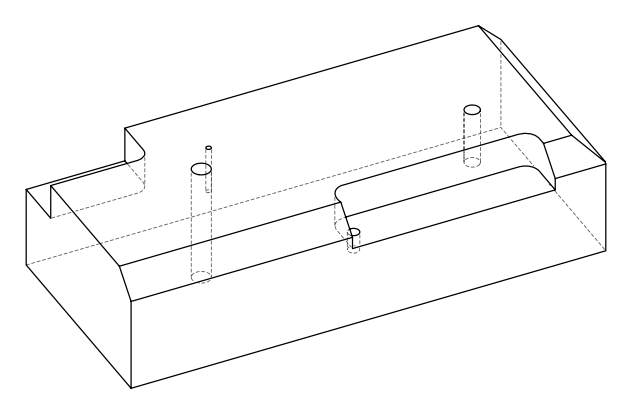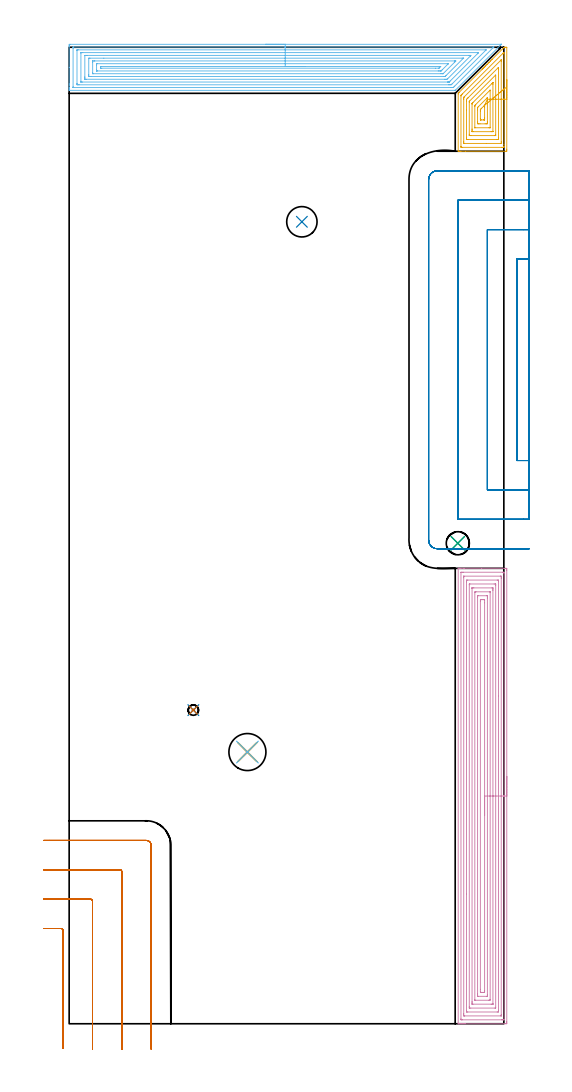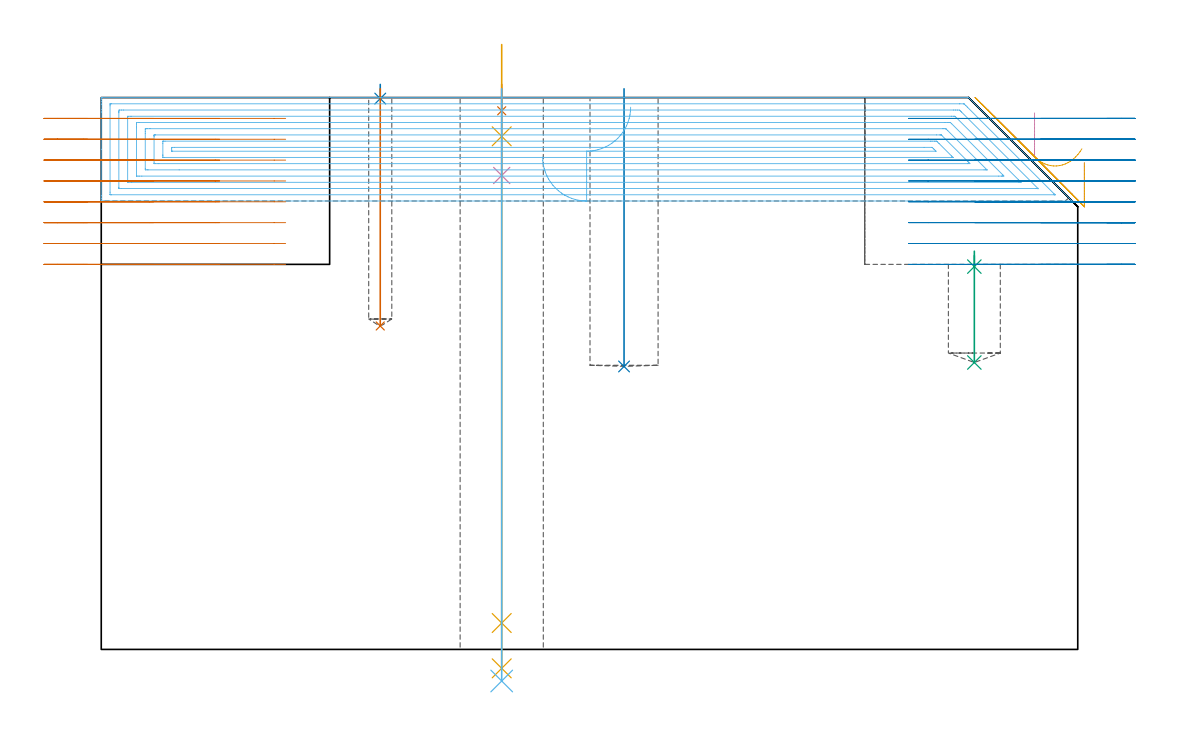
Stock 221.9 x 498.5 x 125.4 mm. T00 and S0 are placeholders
(PLAN: 14 operations, 8 tool changes, 74 min)
(1 SPOT_DRILL | STEP1HOLE | NXT0321_9005460120000 | 0.05 min | 182 mm3)
(2 SPOT_DRILL_1 | STEP1POCKET | NXT0321_9005460120000 | 0.03 min | 7 mm3)
(3 SPOT_DRILL_2 | STEP1POCKET_2 | NXT0321_9005460120000 | 0.04 min | 4159 mm3)
(4 DRILL_BLIND_HOLE_INTO_CENTER | STEP1HOLE | NXT0301_089 | 0.08 min | 1591 mm3)
(5 GUN_DRILL_THROUGH_HOLE | STEP1HOLE | UGT0307_009 | 0.69 min | 12339 mm3)
(6 DRILL_TO_ENLARGE_THROUGH_HOLE | STEP1HOLE | UGT0301_257 | 0.54 min | 20990 mm3)
(7 DRILL_BLIND_HOLE_INTO_CENTER_1 | STEP1POCKET | UGT0301_448 | 0.22 min | 1103 mm3)
(8 INDEXABLE_INSERT_DRILL_BLIND_HOLE_FROM_SOLID | STEP1POCKET_1 | NXT0302_002 | 0.25 min | 11458 mm3)
(9 DRILL_BLIND_HOLE_INTO_CENTER_2 | STEP1POCKET_2 | NXT0301_089 | 0.11 min | 2363 mm3)
(10 AREA_MILL | FG_CHAMFER_SURFACE | UGT0205_001 | 17.15 min | 74045 mm3)
(11 AREA_MILL_1 | FG_CHAMFER_SURFACE_1 | UGT0205_001 | 3.46 min | 18642 mm3)
(12 AREA_MILL_2 | FG_CHAMFER_SURFACE_2 | UGT0205_001 | 15.33 min | 56853 mm3)
(13 MILL_CORNER_NOTCH_RECTANGULAR | CORNER_NOTCH_RECTANGULAR | UGT0201_094 | Follow Part, ap 5, ae 75% | 8.28 min | 202454 mm3)
(14 MILL_SLOT | SLOT_PARTIAL_RECTANGULAR | UGT0201_094 | Follow Part, ap 5, ae 75% | 27.8 min | 377842 mm3)
(TOOL NXT0321_9005460120000 | NC Spot Drill, 142deg, 12mm, Carbide, Uncoated | D12 PA142 FL30 Z2)
(TOOL NXT0301_089 | Carbide Drill 11.8mm [860.1-1180-035A1-MM 2214] | D11.8 PA140 FL55 Z2)
(TOOL UGT0307_009 | Gun Drill 12 mm | D12 PA130 FL24 Z1)
(TOOL UGT0301_257 | Twist Drill 18.9 mm | D18.9 PA118 FL135 Z2)
(TOOL UGT0301_448 | Carbide Drill 5.3 mm | D5.3 PA118 FL52 Z2)
(TOOL NXT0302_002 | Index. Insert Drill 15.5mm [880-D1550L20-05] | D15.5 PA176 FL78 Z2)
(TOOL UGT0205_001 | Chamfer Mill 20 x 3 x 45 deg. | D20 FL50 Z2)
(TOOL UGT0201_094 | End mill 20 mm | D20 FL38 Z4)
(OP 1 SPOT_DRILL)
G17 G21 G94 G90
T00 M6
G54
G17 G0 G90 X91. Y138.7 S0 M3
G43 Z135.4 H0
G94 G81 G98 Z122.4 F250. R128.4
G80
M5
M2
(OP 2 SPOT_DRILL_1)
G17 G21 G94 G90
T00 M6
G54
G17 G0 G90 X63.4 Y160.1 S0 M3
G43 Z135.4 H0
G94 G81 G98 Z125.172 F250. R128.4
G80
M5
M2
(OP 3 SPOT_DRILL_2)
G17 G21 G94 G90
T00 M6
G54
G17 G0 G90 X198.4 Y245.3 S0 M3
G43 Z135.4 H0
G94 G81 G98 Z86.992 F250. R90.5
G80
M5
M2
(OP 4 DRILL_BLIND_HOLE_INTO_CENTER)
G17 G21 G94 G90
T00 M6
G54
G17 G0 G90 X91. Y138.7 S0 M3
G43 Z135.4 H1
G94 G81 G98 Z107.7 F250. R127.4
G80
M5
M2
(OP 5 GUN_DRILL_THROUGH_HOLE)
G17 G21 G94 G90
T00 M6
G54
G17 G0 G90 X91. Y138.7 M8
G43 Z137.449 H0
S716 M3
G94 G1 Z116.602 F125. M26
G4 X.084
Z6. F250.
G4 X.084
Z-4.298 F125.
G4 X.084
M5
M9
G0 Z137.449
M2
(OP 6 DRILL_TO_ENLARGE_THROUGH_HOLE)
G17 G21 G94 G90
T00 M6
G54
G17 G0 G90 X91. Y138.7 S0 M3
G43 Z135.4 H0
G94 G73 G98 Z-7.178 F250. Q16.572 R127.4
G80
M5
M2
(OP 7 DRILL_BLIND_HOLE_INTO_CENTER_1)
G17 G21 G94 G90
T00 M6
G54
G17 G0 G90 X63.4 Y160.1 S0 M3
G43 Z135.4 H0
G94 G81 G98 Z73.5 F250. R127.4
G80
M5
M2
(OP 8 INDEXABLE_INSERT_DRILL_BLIND_HOLE_FROM_SOLID)
G17 G21 G94 G90
T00 M6
G54
G17 G0 G90 X118.8 Y409.4 S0 M3
G43 Z135.4 H1
G94 G81 G98 Z64.3 F250. R127.4
G80
M5
M2
(OP 9 DRILL_BLIND_HOLE_INTO_CENTER_2)
G17 G21 G94 G90
T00 M6
G54
G17 G0 G90 X198.4 Y245.3 S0 M3
G43 Z135.4 H1
G94 G81 G98 Z65.2 F250. R89.5
G80
M5
M2
(OP 10 AREA_MILL)
G17 G21 G94 G90
T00 M6
G54
G17 G0 G90 X223.4 Y126.25 S1061 M3
G43 Z135.4 H0
Z110.6
G94 G1 Y126.212 Z109.728 F250.
Y126.098 Z108.864
Y125.909 Z108.012
Y125.647 Z107.18
Y125.313 Z106.374
Y124.91 Z105.6
Y124.442 Z104.864
Y123.91 Z104.172
Y123.321 Z103.529
Y122.678 Z102.94
Y121.986 Z102.409
Y121.25 Z101.94
Y120.476 Z101.537
Y119.67 Z101.203
Y118.838 Z100.941
Y117.987 Z100.752
Y117.122 Z100.638
Y116.25 Z100.6
Y1.024
X223.399 Y0.612 Z100.601
X223.395 Y0.136 Z100.603
X223.392 Y0.009 Z100.606
X222.924 Y0. Z101.074
X202.332 Z121.663
X201.726 Z122.268
X201.171 Z122.826
X200.843 Z123.153
X200.288 Z123.708
X199.96 Z124.035
X199.303 Z124.697
X198.954 Z125.045
X198.613 Z125.378
X198.602 Y0.007 Z125.388
X198.6 Y0.166 Z125.4
Y232.334
X198.602 Y232.493 Z125.388
X198.613 Y232.5 Z125.378
X198.954 Z125.045
X199.303 Z124.697
X199.96 Z124.035
X201.171 Z122.826
X201.726 Z122.268
X210.571 Z113.426
X222.318 Z101.679
X222.924 Y232.496 Z101.074
X223.392 Y232.491 Z100.606
X223.395 Y232.364 Z100.603
X223.399 Y231.888 Z100.601
X223.4 Y231.406 Z100.6
Y116.25
X221.986 Z102.014
X221.985 Y2.189 Z102.015
X221.984 Y2.084 Z102.016
X221.981 Y2.033 Z102.019
X221.98 Y2.015 Z102.02
X221.945 Y2.01 Z102.055
X221.549 Y2.002 Z102.451
X221.157 Y2.001 Z102.843
X220.668 Y2. Z103.332
X200.843 Z123.157
X200.351 Y2.002 Z123.649
X200.126 Y2.01 Z123.874
X200.021 Y2.015 Z123.979
X200.015 Y2.342 Z123.985
Y2.398
Y230.311
X200.016 Y230.416 Z123.984
X200.018 Y230.467 Z123.982
X200.02 Y230.485 Z123.98
X200.055 Y230.49 Z123.945
X200.451 Y230.498 Z123.549
X200.843 Y230.499 Z123.157
X201.332 Y230.5 Z122.668
X221.157 Z102.843
X221.649 Y230.498 Z102.351
X221.874 Y230.49 Z102.126
X221.979 Y230.485 Z102.021
X221.985 Y230.158 Z102.015
Y230.102
X221.986 Y116.25 Z102.014
X220.572 Z103.428
X220.571 Y4.777 Z103.429
X220.567 Y4.184 Z103.433
X220.565 Y4.036 Z103.435
X220.56 Y4.01 Z103.44
X220.517 Y4.005 Z103.483
X220.455 Y4.001 Z103.545
X201.908 Y4. Z122.092
X201.726 Y4.002 Z122.274
X201.544 Y4.008 Z122.456
X201.435 Y4.014 Z122.565
X201.432 Y4.084 Z122.568
X201.43 Y4.184 Z122.57
X201.429 Y4.485 Z122.571
X201.428 Y5.077 Z122.572
X201.429 Y227.723 Z122.571
X201.433 Y228.316 Z122.567
X201.435 Y228.464 Z122.565
X201.44 Y228.49 Z122.56
X201.483 Y228.495 Z122.517
X201.545 Y228.499 Z122.455
X220.092 Y228.5 Z103.908
X220.274 Y228.498 Z103.726
X220.456 Y228.492 Z103.544
X220.565 Y228.487 Z103.435
X220.568 Y228.416 Z103.432
X220.57 Y228.316 Z103.43
X220.571 Y228.015 Z103.429
X220.572 Y227.423 Z103.428
Y116.25
X219.157 Z104.843
Y6.863
X219.151 Y6.213 Z104.849
X219.141 Y6.01 Z104.859
X218.934 Y6.004 Z105.066
X218.507 Y6. Z105.493
X203.463 Z120.537
X203.06 Y6.004 Z120.94
X202.864 Y6.01 Z121.136
X202.85 Y6.119 Z121.15
X202.844 Y6.626 Z121.156
X202.843 Y66.224 Z121.157
Y225.637
X202.849 Y226.287 Z121.151
X202.859 Y226.49 Z121.141
X203.066 Y226.496 Z120.934
X203.493 Y226.5 Z120.507
X218.537 Z105.463
X218.94 Y226.496 Z105.06
X219.136 Y226.49 Z104.864
X219.15 Y226.381 Z104.85
X219.156 Y225.874 Z104.844
X219.157 Y167.217 Z104.843
Y116.25
X217.743 Z106.257
X217.742 Y8.409 Z106.258
X217.739 Y8.168 Z106.261
X217.736 Y8.017 Z106.264
X217.704 Y8.01 Z106.296
X217.624 Y8.005 Z106.376
X217.382 Y8.001 Z106.618
X205.018 Y8. Z118.982
X204.376 Y8.004 Z119.624
X204.285 Y8.007 Z119.715
X204.264 Y8.009 Z119.736
X204.261 Y8.128 Z119.739
X204.258 Y8.289 Z119.742
X204.257 Y8.769 Z119.743
X204.258 Y224.091 Z119.742
X204.261 Y224.332 Z119.739
X204.264 Y224.484 Z119.736
X204.296 Y224.49 Z119.704
X204.376 Y224.495 Z119.624
X204.618 Y224.499 Z119.382
X216.982 Y224.5 Z107.018
X217.624 Y224.497 Z106.376
X217.715 Y224.493 Z106.285
X217.736 Y224.491 Z106.264
X217.739 Y224.372 Z106.261
X217.742 Y224.212 Z106.258
X217.743 Y223.971 Z106.257
Y223.851
Y116.25
X216.329 Z107.671
Y10.197
X216.327 Y10.078 Z107.673
X216.325 Y10.019 Z107.675
X216.322 Y10.012 Z107.678
X216.315 Y10.007 Z107.685
X216.286 Y10.002 Z107.714
X215.858 Y10. Z108.142
X215.405 Z108.595
X206.142 Y10.001 Z117.858
X205.686 Y10.003 Z118.314
X205.678 Y10.01 Z118.322
X205.675 Y10.014 Z118.325
X205.672 Y10.435 Z118.328
X205.671 Y10.911 Z118.329
Y11.328
Y222.303
X205.673 Y222.422 Z118.327
X205.675 Y222.481 Z118.325
X205.678 Y222.488 Z118.322
X205.685 Y222.493 Z118.315
X205.714 Y222.498 Z118.286
X206.142 Y222.5 Z117.858
X206.595 Z117.405
X215.858 Y222.499 Z108.142
X216.314 Y222.497 Z107.686
X216.322 Y222.49 Z107.678
X216.325 Y222.486 Z107.675
X216.328 Y222.065 Z107.672
X216.329 Y221.589 Z107.671
Y221.172
Y116.25
X214.915 Z109.085
X214.914 Y12.282 Z109.086
X214.913 Y12.221 Z109.087
X214.908 Y12.023 Z109.092
X214.528 Y12.007 Z109.472
X214.309 Y12.001 Z109.691
X207.128 Z116.872
X207.108 Y12.005 Z116.892
X207.092 Y12.011 Z116.908
X207.09 Y12.034 Z116.91
X207.086 Y12.16 Z116.914
Y220.218
X207.087 Y220.279 Z116.913
X207.092 Y220.478 Z116.908
X207.472 Y220.493 Z116.528
X207.691 Y220.499 Z116.309
X214.872 Z109.128
X214.892 Y220.495 Z109.108
X214.908 Y220.489 Z109.092
X214.91 Y220.466 Z109.09
X214.914 Y220.34 Z109.086
X214.915 Y116.25 Z109.085
X213.5 Z110.5
Y14.9
X213.499 Y14.606 Z110.501
X213.493 Y14.007 Z110.507
X213.215 Y14. Z110.785
X208.792 Z115.208
X208.507 Y14.007 Z115.493
X208.502 Y14.3 Z115.498
X208.5 Y14.9 Z115.5
Y15.195
Y217.6
X208.501 Y217.895 Z115.499
X208.507 Y218.493 Z115.493
X208.785 Y218.5 Z115.215
X213.201 Z110.799
X213.493 Y218.493 Z110.507
X213.498 Y218.201 Z110.502
X213.5 Y217.6 Z110.5
Y217.305
Y116.25
X212.086 Z111.914
Y16.927
X212.085 Y16.686 Z111.915
X212.08 Y16.04 Z111.92
X212.072 Y16.01 Z111.928
X212.035 Y16.006 Z111.965
X211.95 Y16.003 Z112.05
X211.781 Y16.001 Z112.219
X211.442 Y16. Z112.558
X211.236 Z112.764
X210.558 Y16.002 Z113.442
X210.348 Y16.005 Z113.652
X209.921 Y16.026 Z114.079
X209.916 Y16.442 Z114.084
X209.914 Y17.579 Z114.086
Y215.573
X209.915 Y215.814 Z114.085
X209.92 Y216.46 Z114.08
X209.928 Y216.491 Z114.072
X209.965 Y216.494 Z114.035
X210.05 Y216.497 Z113.95
X210.219 Y216.499 Z113.781
X210.558 Y216.5 Z113.442
X210.764 Z113.236
X211.442 Y216.498 Z112.558
X211.652 Y216.495 Z112.348
X212.079 Y216.474 Z111.921
X212.084 Y216.058 Z111.916
X212.086 Y214.921 Z111.914
Y116.25
Y115.378 Z111.952
Y114.514 Z112.066
Y113.662 Z112.255
Y112.83 Z112.517
Y112.024 Z112.851
Y111.25 Z113.254
Y110.514 Z113.722
Y109.822 Z114.253
Y109.179 Z114.843
Y108.59 Z115.486
Y108.059 Z116.178
Y107.59 Z116.914
Y107.187 Z117.688
Y106.853 Z118.494
Y106.591 Z119.326
Y106.402 Z120.177
Y106.288 Z121.042
Y106.25 Z121.914
G0 Z135.4
M5
M2
(OP 11 AREA_MILL_1)
G17 G21 G94 G90
T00 M6
G54
G17 G0 G90 X223.4 Y481.95 S1061 M3
G43 Z135.4 H0
Z110.6
G94 G1 Y481.912 Z109.728 F250.
Y481.798 Z108.864
Y481.609 Z108.012
Y481.347 Z107.18
Y481.013 Z106.374
Y480.61 Z105.6
Y480.142 Z104.864
Y479.61 Z104.172
Y479.021 Z103.529
Y478.378 Z102.94
Y477.686 Z102.409
Y476.95 Z101.94
Y476.176 Z101.537
Y475.37 Z101.203
Y474.538 Z100.941
Y473.687 Z100.752
Y472.822 Z100.638
Y471.95 Z100.6
Y446.438
X223.399 Y446.026 Z100.601
X223.395 Y445.549 Z100.603
X223.392 Y445.409 Z100.606
X222.924 Y445.4 Z101.074
X202.345 Z121.651
X199.96 Z124.035
X199.252 Z124.748
X198.982 Z125.018
X198.614 Z125.377
X198.603 Y445.407 Z125.388
X198.6 Y445.579 Z125.4
Y474.632
X198.598 Y474.994 Z125.382
X198.744 Y475.147 Z125.249
X199.125 Y475.526 Z124.874
X210.853 Y487.255 Z113.143
X210.956 Y487.357 Z113.043
X211.045 Y487.445 Z112.955
X211.147 Y487.549 Z112.849
X211.247 Y487.648 Z112.752
X211.343 Y487.743 Z112.657
X211.442 Y487.843 Z112.554
X211.883 Y488.284 Z112.116
X212.325 Y488.727 Z111.671
X212.7 Y489.1 Z111.3
X213.208 Y489.61 Z110.788
X213.429 Y489.829 Z110.571
X214.091 Y490.493 Z109.905
X214.282 Y490.682 Z109.718
X214.323 Y490.722 Z109.677
X214.975 Y491.376 Z109.022
X215.135 Y491.535 Z108.865
X215.216 Y491.616 Z108.783
X215.858 Y492.259 Z108.139
X215.988 Y492.388 Z108.012
X221.92 Y498.321 Z102.078
X222.04 Y498.438 Z101.958
X222.095 Y498.49 Z101.902
X222.25 Y498.498 Z101.746
X222.394 Y498.5 Z101.6
X222.748 Z101.251
X223.099 Z100.9
X223.393 Y498.49 Z100.605
X223.4 Y498.424 Z100.6
Y471.95
X221.986 Z102.014
Y448.763
X221.985 Y447.87 Z102.015
X221.983 Y447.814 Z102.017
X221.968 Y447.41 Z102.032
X221.564 Y447.402 Z102.436
X221.157 Y447.401 Z102.843
X220.683 Y447.4 Z103.317
X200.843 Y447.401 Z123.157
X200.366 Y447.403 Z123.634
X200.129 Y447.41 Z123.871
X200.021 Y447.426 Z123.979
X200.015 Y447.758 Z123.985
Y447.814
Y473.682
X200.016 Y473.738 Z123.984
X200.021 Y473.943 Z123.979
X200.146 Y474.085 Z123.854
X200.321 Y474.266 Z123.679
X200.682 Y474.632 Z123.318
X200.763 Y474.713 Z123.237
X221.242 Y495.192 Z102.758
X221.489 Y495.437 Z102.511
X221.647 Y495.59 Z102.353
X221.979 Y495.906 Z102.021
X221.986 Y495.138 Z102.014
Y471.95
X220.571 Z103.429
Y450.195
X220.569 Y449.602 Z103.431
X220.566 Y449.452 Z103.434
X220.565 Y449.421 Z103.435
X220.538 Y449.41 Z103.462
X220.47 Y449.404 Z103.53
X220.274 Y449.401 Z103.726
X212.966 Y449.4 Z111.034
X201.726 Y449.401 Z122.274
X201.527 Y449.403 Z122.473
X201.47 Y449.406 Z122.53
X201.44 Y449.41 Z122.561
X201.435 Y449.424 Z122.565
X201.432 Y449.502 Z122.568
X201.43 Y449.602 Z122.57
X201.429 Y449.903 Z122.571
X201.428 Y450.496 Z122.572
X201.429 Y471.95 Z122.571
X201.43 Y472.25 Z122.57
X201.434 Y472.844 Z122.566
X201.435 Y472.915 Z122.565
X201.476 Y472.965 Z122.524
X201.539 Y473.033 Z122.461
X201.726 Y473.226 Z122.274
X220.274 Y491.774 Z103.726
X220.353 Y491.85 Z103.647
X220.508 Y491.997 Z103.492
X220.565 Y492.041 Z103.435
X220.567 Y492.003 Z103.433
X220.569 Y491.918 Z103.431
X220.571 Y491.616 Z103.429
Y491.315
Y471.95
X219.157 Z104.843
Y452.284
X219.153 Y451.63 Z104.847
X219.15 Y451.416 Z104.85
X218.944 Y451.41 Z105.056
X218.497 Y451.4 Z105.503
X203.482 Z120.518
X203.054 Y451.408 Z120.946
X202.85 Y451.412 Z121.15
X202.848 Y451.531 Z121.152
X202.844 Y452.046 Z121.156
X202.843 Y466.35 Z121.157
Y470.82
Y471.056
X202.845 Y471.712 Z121.155
X202.847 Y471.831 Z121.153
X202.85 Y471.886 Z121.15
X202.906 Y471.95 Z121.094
X203.198 Y472.248 Z120.802
X203.493 Y472.544 Z120.507
X203.642 Y472.693 Z120.358
X219.041 Y488.091 Z104.959
X219.056 Y488.105 Z104.944
X219.132 Y488.173 Z104.868
X219.15 Y488.041 Z104.85
X219.153 Y487.804 Z104.847
X219.157 Y487.384 Z104.843
Y471.95
X217.743 Z106.257
X217.742 Y453.831 Z106.258
X217.74 Y453.59 Z106.26
X217.736 Y453.431 Z106.264
X217.732 Y453.408 Z106.268
X217.727 Y453.406 Z106.273
X217.707 Y453.403 Z106.293
X217.624 Y453.401 Z106.376
X217.404 Y453.4 Z106.596
X205.039 Z118.961
X204.376 Y453.404 Z119.624
X204.282 Y453.407 Z119.718
X204.271 Y453.409 Z119.729
X204.264 Y453.425 Z119.736
X204.261 Y453.55 Z119.739
X204.258 Y453.711 Z119.742
X204.257 Y453.951 Z119.743
Y454.071
Y470.403
X204.259 Y470.643 Z119.741
X204.262 Y470.803 Z119.738
X204.264 Y470.855 Z119.736
X204.27 Y470.865 Z119.73
X204.287 Y470.886 Z119.713
X204.376 Y470.977 Z119.624
X204.415 Y471.017 Z119.585
X217.743 Y484.345 Z106.257
Y471.95
X216.329 Z107.671
X216.328 Y455.621 Z107.672
X216.327 Y455.502 Z107.673
X216.325 Y455.443 Z107.675
X216.322 Y455.419 Z107.678
X216.305 Y455.407 Z107.695
X215.858 Y455.403 Z108.142
X215.428 Y455.4 Z108.572
X206.142 Y455.401 Z117.858
X205.708 Y455.404 Z118.292
X205.679 Y455.41 Z118.321
X205.676 Y455.437 Z118.324
X205.673 Y455.859 Z118.327
X205.671 Y456.336 Z118.329
Y456.753
Y469.268
X205.673 Y469.743 Z118.327
X205.675 Y469.796 Z118.325
X205.678 Y469.818 Z118.322
X205.689 Y469.833 Z118.311
X205.759 Y469.907 Z118.241
X206.01 Y470.162 Z117.99
X206.076 Y470.229 Z117.924
X215.85 Y480.003 Z108.15
X216.298 Y480.443 Z107.702
X216.313 Y480.454 Z107.687
X216.323 Y480.456 Z107.677
X216.325 Y480.447 Z107.675
X216.327 Y480.414 Z107.673
X216.329 Y479.995 Z107.671
Y479.519
Y471.95
X214.915 Z109.085
X214.914 Y457.647 Z109.086
X214.912 Y457.439 Z109.088
X214.91 Y457.415 Z109.09
X214.909 Y457.41 Z109.091
X214.872 Y457.407 Z109.128
X214.742 Y457.402 Z109.258
X214.58 Y457.401 Z109.42
X214.335 Y457.4 Z109.665
X207.158 Y457.401 Z116.842
X207.129 Y457.402 Z116.871
X207.1 Y457.406 Z116.9
X207.092 Y457.41 Z116.908
X207.09 Y457.419 Z116.91
X207.087 Y457.451 Z116.913
X207.085 Y457.586 Z116.915
Y457.647
X207.086 Y468.313 Z116.914
X207.087 Y468.374 Z116.913
X207.094 Y468.785 Z116.906
X207.297 Y468.994 Z116.703
X207.566 Y469.268 Z116.434
X214.772 Y476.474 Z109.228
X214.848 Y476.548 Z109.152
X214.891 Y476.587 Z109.109
X214.9 Y476.593 Z109.1
X214.91 Y476.485 Z109.09
X214.913 Y476.42 Z109.087
X214.914 Y476.311 Z109.086
X214.915 Y471.95 Z109.085
X213.5 Z110.5
Y460.329
X213.498 Y460.035 Z110.502
X213.493 Y459.435 Z110.507
X213.24 Y459.403 Z110.76
X213.208 Y459.402 Z110.792
X212.359 Y459.4 Z111.641
X209.71 Z114.29
X208.825 Y459.401 Z115.175
X208.792 Y459.404 Z115.208
X208.507 Y459.435 Z115.493
X208.503 Y459.727 Z115.497
X208.5 Y460.329 Z115.5
Y460.625
Y466.586
X208.501 Y466.88 Z115.499
X208.507 Y467.48 Z115.493
X208.517 Y467.758 Z115.483
X208.792 Y468.042 Z115.208
X208.956 Y468.208 Z115.044
X213.208 Y472.46 Z110.792
X213.402 Y472.648 Z110.598
X213.445 Y472.686 Z110.555
X213.494 Y472.723 Z110.506
X213.498 Y472.662 Z110.502
X213.499 Y472.619 Z110.501
X213.5 Y471.95 Z110.5
X212.079 Y468.869 Z111.921
X212.081 Y468.814 Z111.919
X212.085 Y468.617 Z111.915
X212.086 Y468.374 Z111.914
Y467.91
Y462.358
Y462.117
X212.083 Y461.467 Z111.917
X212.08 Y461.423 Z111.92
X212.078 Y461.41 Z111.922
X212.061 Y461.408 Z111.939
X211.973 Y461.403 Z112.027
X211.796 Y461.401 Z112.204
X211.442 Y461.4 Z112.558
X210.383 Z113.617
X210.13 Y461.402 Z113.87
X210.004 Y461.405 Z113.996
X209.942 Y461.41 Z114.058
X209.92 Y461.414 Z114.08
X209.919 Y461.433 Z114.081
X209.915 Y461.874 Z114.085
X209.914 Y465.693 Z114.086
Y466.344
X209.916 Y466.586 Z114.084
X209.918 Y466.667 Z114.082
X209.921 Y466.704 Z114.079
X209.944 Y466.736 Z114.056
X210.045 Y466.843 Z113.955
X210.174 Y466.976 Z113.826
X210.558 Y467.362 Z113.442
X211.721 Y468.524 Z112.279
X211.95 Y468.753 Z112.05
X211.993 Y468.794 Z112.007
X212.044 Y468.84 Z111.956
X212.079 Y468.869 Z111.921
X212.628 Y469.327 Z111.42
X213.208 Y469.811 Z110.984
X213.815 Y470.317 Z110.615
X214.444 Y470.842 Z110.316
X215.091 Y471.382 Z110.09
X215.751 Y471.932 Z109.938
X216.418 Y472.489 Z109.862
X217.088 Y473.048
X217.755 Y473.605 Z109.938
X218.415 Y474.155 Z110.089
X219.062 Y474.695 Z110.314
X219.691 Y475.22 Z110.612
X220.299 Y475.727 Z110.981
X220.879 Y476.211 Z111.417
X221.428 Y476.669 Z111.917
X221.941 Y477.097 Z112.478
X222.415 Y477.493 Z113.094
X222.845 Y477.852 Z113.762
G0 Z135.4
M5
M2
(OP 12 AREA_MILL_2)
G17 G21 G94 G90
T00 M6
G54
G17 G0 G90 X100.3 Y500. S1061 M3
G43 Z135.4 H0
Z111.9
G94 G1 X100.338 Z111.028 F250.
X100.452 Z110.163
X100.641 Z109.312
X100.903 Z108.48
X101.237 Z107.674
X101.64 Z106.9
X102.108 Z106.164
X102.64 Z105.472
X103.229 Z104.829
X103.872 Z104.24
X104.564 Z103.708
X105.3 Z103.24
X106.074 Z102.837
X106.88 Z102.503
X107.712 Z102.241
X108.563 Z102.052
X109.428 Z101.938
X110.3 Z101.9
X220.504
X220.597 Y499.998 Z101.899
Y499.996 Z101.902
X220.006 Y499.406 Z102.494
X197.224 Y476.625 Z125.275
X197.095 Y476.504 Z125.39
X196.813 Y476.5 Z125.4
X0.152
X0.01 Y476.502 Z125.388
X0.007 Y476.55 Z125.342
X0. Y476.908 Z124.991
Y477.385 Z124.514
Y477.992 Z123.903
Y479.187 Z122.71
Y479.776 Z122.118
Y488.252 Z113.645
Y498.803 Z103.094
X0.003 Y499.4 Z102.497
X0.007 Y499.991 Z101.906
X0.598 Y500. Z101.9
X110.3
Y498.586 Z103.314
X216.512
X216.667 Y498.584 Z103.316
X216.71 Y498.581 Z103.319
X216.72 Y498.579 Z103.321
X216.721 Y498.577 Z103.323
X216.695 Y498.546 Z103.354
X216.658 Y498.508 Z103.392
X216.547 Y498.396 Z103.504
X196.813 Y478.663 Z123.237
X196.476 Y478.328 Z123.572
X196.134 Y477.992 Z123.908
X196.063 Y477.925 Z123.975
X195.994 Y477.919 Z123.981
X195.921 Y477.917 Z123.983
X195.107 Y477.914 Z123.986
X195.029
X2.304 Y477.915 Z123.985
X2.149 Y477.918 Z123.982
X2.047 Y477.921 Z123.979
X2.009 Y477.927 Z123.973
X2.007 Y477.938 Z123.962
X2.004 Y477.992 Z123.908
X2. Y478.373 Z123.527
Y497.997 Z103.903
X2.004 Y498.508 Z103.392
X2.006 Y498.555 Z103.345
X2.009 Y498.574 Z103.326
X2.073 Y498.579 Z103.321
X2.227 Y498.584 Z103.316
X2.304 Y498.585 Z103.315
X110.3 Y498.586 Z103.314
Y497.172 Z104.728
X212.42 Y497.171 Z104.729
X212.601
X212.867 Y497.168 Z104.732
Y497.167 Z104.733
X195.476 Y479.776 Z122.124
X195.252 Y479.554 Z122.346
X195.029 Y479.336 Z122.564
X194.582 Y479.331 Z122.569
X194.138 Y479.329 Z122.571
X193.693 Y479.328 Z122.572
X5.057 Y479.329 Z122.571
X4.611
X4.165 Y479.333 Z122.567
X4.026 Y479.335 Z122.565
X4.01 Y479.611 Z122.289
X4.003 Y479.776 Z122.124
X4. Y479.94 Z121.96
X4.001 Y496.889 Z105.011
X4.005 Y497.055 Z104.845
X4.01 Y497.159 Z104.741
X4.055 Y497.165 Z104.735
X4.165 Y497.167 Z104.733
X4.61 Y497.171 Z104.729
X110.3 Y497.172 Z104.728
Y495.757 Z106.143
X208.483
X208.767 Y495.756 Z106.144
X208.909 Y495.754 Z106.146
X208.978 Y495.751 Z106.149
X208.989 Y495.749 Z106.151
X208.983 Y495.742 Z106.158
X208.745 Y495.495 Z106.405
X208.598 Y495.347 Z106.553
X208.408 Y495.156 Z106.744
X194.474 Y481.223 Z120.677
X194.138 Y480.888 Z121.012
X194.024 Y480.781 Z121.119
X193.997 Y480.758 Z121.142
X193.959 Y480.75 Z121.15
X193.858 Y480.747 Z121.153
X193.654 Y480.744 Z121.156
X193.246 Y480.743 Z121.157
X193.171
X6.765
X6.022 Y480.75 Z121.15
X6.01 Y480.752 Z121.148
X6.007 Y480.771 Z121.129
X6.003 Y480.82 Z121.08
X6.001 Y480.918 Z120.982
X6. Y481.115 Z120.785
X6.001 Y495.571 Z106.329
X6.003 Y495.676 Z106.224
X6.007 Y495.728 Z106.172
X6.01 Y495.749 Z106.151
X6.03 Y495.751 Z106.149
X6.841 Y495.757 Z106.143
X6.916
X110.3
Y494.343 Z107.557
X203.948
X204.547 Y494.342 Z107.558
X204.84 Y494.34 Z107.56
X205.116 Y494.336 Z107.564
X204.85 Y494.048 Z107.852
X204.845 Y494.043 Z107.857
X193.246 Y482.444 Z119.456
X192.942 Y482.164 Z119.736
X192.646 Y482.16 Z119.74
X192.354 Y482.158 Z119.742
X191.757 Y482.157 Z119.743
X8.625 Y482.158 Z119.742
X8.023 Y482.161 Z119.739
X8.016 Y482.163 Z119.737
X8.006 Y482.179 Z119.721
X8.003 Y482.452 Z119.448
X8. Y483.076 Z118.824
Y483.344 Z118.556
X8.001 Y494.204 Z107.696
X8.003 Y494.282 Z107.618
X8.006 Y494.321 Z107.579
X8.009 Y494.334 Z107.566
X8.036 Y494.336 Z107.564
X8.332 Y494.341 Z107.559
X8.625 Y494.343 Z107.557
X9.222
X110.3
Y492.929 Z108.971
X200.608 Y492.928 Z108.972
X200.988 Y492.926 Z108.974
X201.273 Y492.923 Z108.977
Y492.921 Z108.979
X192.354 Y484.002 Z117.898
X192.022 Y483.676 Z118.224
X191.937 Y483.597 Z118.303
X191.914 Y483.578 Z118.322
X191.877 Y483.576 Z118.324
X191.794 Y483.574 Z118.326
X191.462 Y483.572 Z118.328
X191.235 Y483.571 Z118.329
X11.073
X10.408 Y483.572 Z118.328
X10.178 Y483.574 Z118.326
X10.056 Y483.578 Z118.322
X10.009 Y483.585 Z118.315
X10.007 Y483.612 Z118.288
X10.002 Y483.75 Z118.15
X10. Y484.236 Z117.664
Y484.644 Z117.256
X10.001 Y492.671 Z109.229
X10.005 Y492.809 Z109.091
X10.01 Y492.912 Z108.988
X10.077 Y492.922 Z108.978
X10.408 Y492.926 Z108.974
X10.637 Y492.928 Z108.972
X17.701 Y492.929 Z108.971
X110.3
Y491.515 Z110.385
X196.813 Y491.514 Z110.386
X196.956 Y491.513 Z110.387
X197.241 Y491.508 Z110.392
X197.396 Y491.504 Z110.396
X197.347 Y491.451 Z110.449
X197.272 Y491.372 Z110.528
X197.044 Y491.141 Z110.759
X196.813 Y490.91 Z110.99
X191.03 Y485.128 Z116.772
X190.936 Y485.037 Z116.863
X190.9 Y485.005 Z116.895
X190.886 Y484.994 Z116.906
X190.854 Y484.992 Z116.908
X190.711 Y484.987 Z116.913
X190.57 Y484.986 Z116.914
X189.821 Y484.985 Z116.915
X12.334 Y484.986 Z116.914
X12.192 Y484.987 Z116.913
X12.05 Y484.99 Z116.91
X12.017 Y484.992 Z116.908
X12.01 Y485.014 Z116.886
X12.005 Y485.064 Z116.836
X12.002 Y485.128 Z116.772
X12. Y485.32 Z116.58
Y490.672 Z111.228
X12.005 Y491.372 Z110.528
X12.008 Y491.468 Z110.432
X12.012 Y491.508 Z110.392
X12.054 Y491.51 Z110.39
X12.192 Y491.512 Z110.388
X12.942 Y491.515 Z110.385
X13.084
X110.3
Y490.1 Z111.8
X193.356
X193.504 Y490.099 Z111.801
X193.534 Y490.097 Z111.803
X193.536 Y490.096 Z111.804
X193.532 Y490.087 Z111.813
X193.488 Y490.037 Z111.863
X193.246 Y489.792 Z112.108
X190.365 Y486.912 Z114.988
X190.02 Y486.57 Z115.33
X189.902 Y486.457 Z115.443
X189.86 Y486.418 Z115.482
X189.805 Y486.407 Z115.493
X189.678 Y486.404 Z115.496
X189.297 Y486.401 Z115.499
X188.786 Y486.4 Z115.5
X188.407
X14.488
X14.139 Y486.401 Z115.499
X14.081 Y486.402 Z115.498
X14.021 Y486.406 Z115.494
X14.01 Y486.41 Z115.49
X14.006 Y486.432 Z115.468
X14.003 Y486.482 Z115.418
X14. Y486.888 Z115.012
Y489.564 Z112.336
Y489.588 Z112.312
X14.006 Y490.022 Z111.878
X14.01 Y490.075 Z111.825
X14.014 Y490.094 Z111.806
X14.049 Y490.095 Z111.805
X14.185 Y490.099 Z111.801
X14.356 Y490.1 Z111.8
X110.3
Y488.686 Z113.214
X189.688
X189.681 Y488.677 Z113.223
X189.24 Y488.243 Z113.657
X189.09 Y488.098 Z113.802
X188.786 Y487.821 Z114.079
X188.774 Y487.816 Z114.084
X188.767 Y487.815 Z114.085
X187.002 Y487.814 Z114.086
X16.642
X16.209 Y487.821 Z114.079
X16.01 Y487.828 Z114.072
X16.008 Y487.946 Z113.954
X16.003 Y488.453 Z113.447
X16.009 Y488.667 Z113.233
X16.012 Y488.681 Z113.219
X16.018 Y488.682 Z113.218
X16.043 Y488.685 Z113.215
X16.098 Y488.686 Z113.214
X16.208
X110.3
X111.172 Z113.252
X112.036 Z113.366
X112.888 Z113.554
X113.72 Z113.817
X114.526 Z114.151
X115.3 Z114.553
X116.036 Z115.022
X116.728 Z115.553
X117.371 Z116.143
X117.96 Z116.786
X118.491 Z117.478
X118.96 Z118.214
X119.363 Z118.988
X119.697 Z119.794
X119.959 Z120.626
X120.148 Z121.477
X120.262 Z122.342
X120.3 Z123.214
G0 Z135.4
M5
M2
(OP 13 MILL_CORNER_NOTCH_RECTANGULAR)
G17 G21 G94 G90
T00 M6
G54
G17 G0 G90 X-3.1 Y-12.507 S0 M3
G43 Z135.406 H0
Z120.668
G94 G1 Y-9.507 F250.
Y47.606 F500.
G3 X-4.094 Y48.6 R1.
G1 X-10.
X-13. F250.
G0 Z135.406
X11.9 Y-13.
Z120.668
G1 Y-10.
Y62.605 F500.
G3 X10.905 Y63.6 R1.
G1 X-10.
X-13. F250.
G0 Z135.406
X26.9 Y-13.
Z120.668
G1 Y-10.
Y77.605 F500.
G3 X25.905 Y78.6 R1.
G1 X-10.
X-13. F250.
G0 Z135.406
X41.9 Y-13.
Z120.668
G1 Y-10.
Y91. F500.
G3 X39.3 Y93.6 R2.6
G1 X-10.
X-13. F250.
G0 Z135.406
X-3.1 Y-12.507
Z115.93
G1 Y-9.507
Y47.606 F500.
G3 X-4.094 Y48.6 R1.
G1 X-10.
X-13. F250.
G0 Z135.406
X11.9 Y-13.
Z115.93
G1 Y-10.
Y62.605 F500.
G3 X10.905 Y63.6 R1.
G1 X-10.
X-13. F250.
G0 Z135.406
X26.9 Y-13.
Z115.93
G1 Y-10.
Y77.605 F500.
G3 X25.905 Y78.6 R1.
G1 X-10.
X-13. F250.
G0 Z135.406
X41.9 Y-13.
Z115.93
G1 Y-10.
Y91. F500.
G3 X39.3 Y93.6 R2.6
G1 X-10.
X-13. F250.
G0 Z135.406
X-3.1 Y-12.507
Z111.191
G1 Y-9.507
Y47.606 F500.
G3 X-4.094 Y48.6 R1.
G1 X-10.
X-13. F250.
G0 Z135.406
X11.9 Y-13.
Z111.191
G1 Y-10.
Y62.605 F500.
G3 X10.905 Y63.6 R1.
G1 X-10.
X-13. F250.
G0 Z135.406
X26.9 Y-13.
Z111.191
G1 Y-10.
Y77.605 F500.
G3 X25.905 Y78.6 R1.
G1 X-10.
X-13. F250.
G0 Z135.406
X41.9 Y-13.
Z111.191
G1 Y-10.
Y91. F500.
G3 X39.3 Y93.6 R2.6
G1 X-10.
X-13. F250.
G0 Z135.406
X-3.1 Y-12.507
Z106.453
G1 Y-9.507
Y47.606 F500.
G3 X-4.094 Y48.6 R1.
G1 X-10.
X-13. F250.
G0 Z135.406
X11.9 Y-13.
Z106.453
G1 Y-10.
Y62.605 F500.
G3 X10.905 Y63.6 R1.
G1 X-10.
X-13. F250.
G0 Z135.406
X26.9 Y-13.
Z106.453
G1 Y-10.
Y77.605 F500.
G3 X25.905 Y78.6 R1.
G1 X-10.
X-13. F250.
G0 Z135.406
X41.9 Y-13.
Z106.453
G1 Y-10.
Y91. F500.
G3 X39.3 Y93.6 R2.6
G1 X-10.
X-13. F250.
G0 Z135.406
X-3.1 Y-12.507
Z101.715
G1 Y-9.507
Y47.606 F500.
G3 X-4.094 Y48.6 R1.
G1 X-10.
X-13. F250.
G0 Z135.406
X11.9 Y-13.
Z101.715
G1 Y-10.
Y62.605 F500.
G3 X10.905 Y63.6 R1.
G1 X-10.
X-13. F250.
G0 Z135.406
X26.9 Y-13.
Z101.715
G1 Y-10.
Y77.605 F500.
G3 X25.905 Y78.6 R1.
G1 X-10.
X-13. F250.
G0 Z135.406
X41.9 Y-13.
Z101.715
G1 Y-10.
Y91. F500.
G3 X39.3 Y93.6 R2.6
G1 X-10.
X-13. F250.
G0 Z135.406
X-3.1 Y-12.507
Z96.977
G1 Y-9.507
Y47.606 F500.
G3 X-4.094 Y48.6 R1.
G1 X-10.
X-13. F250.
G0 Z135.406
X11.9 Y-13.
Z96.977
G1 Y-10.
Y62.605 F500.
G3 X10.905 Y63.6 R1.
G1 X-10.
X-13. F250.
G0 Z135.406
X26.9 Y-13.
Z96.977
G1 Y-10.
Y77.605 F500.
G3 X25.905 Y78.6 R1.
G1 X-10.
X-13. F250.
G0 Z135.406
X41.9 Y-13.
Z96.977
G1 Y-10.
Y91. F500.
G3 X39.3 Y93.6 R2.6
G1 X-10.
X-13. F250.
G0 Z135.406
X-3.1 Y-12.507
Z92.238
G1 Y-9.507
Y47.606 F500.
G3 X-4.094 Y48.6 R1.
G1 X-10.
X-13. F250.
G0 Z135.406
X11.9 Y-13.
Z92.238
G1 Y-10.
Y62.605 F500.
G3 X10.905 Y63.6 R1.
G1 X-10.
X-13. F250.
G0 Z135.406
X26.9 Y-13.
Z92.238
G1 Y-10.
Y77.605 F500.
G3 X25.905 Y78.6 R1.
G1 X-10.
X-13. F250.
G0 Z135.406
X41.9 Y-13.
Z92.238
G1 Y-10.
Y91. F500.
G3 X39.3 Y93.6 R2.6
G1 X-10.
X-13. F250.
G0 Z135.406
X-3.1 Y-12.507
Z87.5
G1 Y-9.507
Y47.606 F500.
G3 X-4.094 Y48.6 R1.
G1 X-10.
X-13. F250.
G0 Z135.406
X11.9 Y-13.
Z87.5
G1 Y-10.
Y62.605 F500.
G3 X10.905 Y63.6 R1.
G1 X-10.
X-13. F250.
G0 Z135.406
X26.9 Y-13.
Z87.5
G1 Y-10.
Y77.605 F500.
G3 X25.905 Y78.6 R1.
G1 X-10.
X-13. F250.
G0 Z135.406
X41.9 Y-13.
Z87.5
G1 Y-10.
Y91. F500.
G3 X39.3 Y93.6 R2.6
G1 X-10.
X-13. F250.
G0 Z135.406
M5
M2
(OP 14 MILL_SLOT)
G17 G21 G94 G90
T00 M6
G54
G17 G0 G90 X234.9 Y390.4 S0 M3
G43 Z135.406 H0
Z120.668
G94 G1 X231.9 F250.
X228.5 F500.
Y287.5
X231.9
X234.9 F250.
Y405.4
X231.9
X213.5 F500.
Y272.5
X231.9
X234.9 F250.
Y420.4
X231.9
X198.5 F500.
Y257.5
X231.9
X234.9 F250.
Y435.4
X231.9
X187.9 F500.
G3 X183.5 Y431. R4.4
G1 Y246.9
G3 X187.9 Y242.5 R4.4
G1 X231.9
X234.9 F250.
G0 Y390.4 Z115.93
G1 X231.9
X228.5 F500.
Y287.5
X231.9
X234.9 F250.
Y405.4
X231.9
X213.5 F500.
Y272.5
X231.9
X234.9 F250.
Y420.4
X231.9
X198.5 F500.
Y257.5
X231.9
X234.9 F250.
Y435.4
X231.9
X187.9 F500.
G3 X183.5 Y431. R4.4
G1 Y246.9
G3 X187.9 Y242.5 R4.4
G1 X231.9
X234.9 F250.
G0 Y390.4 Z111.191
G1 X231.9
X228.5 F500.
Y287.5
X231.9
X234.9 F250.
Y405.4
X231.9
X213.5 F500.
Y272.5
X231.9
X234.9 F250.
Y420.4
X231.9
X198.5 F500.
Y257.5
X231.9
X234.9 F250.
Y435.4
X231.9
X187.9 F500.
G3 X183.5 Y431. R4.4
G1 Y246.9
G3 X187.9 Y242.5 R4.4
G1 X231.9
X234.9 F250.
G0 Y390.4 Z106.453
G1 X231.9
X228.5 F500.
Y287.5
X231.9
X234.9 F250.
Y405.4
X231.9
X213.5 F500.
Y272.5
X231.9
X234.9 F250.
Y420.4
X231.9
X198.5 F500.
Y257.5
X231.9
X234.9 F250.
Y435.4
X231.9
X187.9 F500.
G3 X183.5 Y431. R4.4
G1 Y246.9
G3 X187.9 Y242.5 R4.4
G1 X231.9
X234.9 F250.
G0 Y390.4 Z101.715
G1 X231.9
X228.5 F500.
Y287.5
X231.9
X234.9 F250.
Y405.4
X231.9
X213.5 F500.
Y272.5
X231.9
X234.9 F250.
Y420.4
X231.9
X198.5 F500.
Y257.5
X231.9
X234.9 F250.
Y435.4
X231.9
X187.9 F500.
G3 X183.5 Y431. R4.4
G1 Y246.9
G3 X187.9 Y242.5 R4.4
G1 X231.9
X234.9 F250.
G0 Y390.4 Z96.977
G1 X231.9
X228.5 F500.
Y287.5
X231.9
X234.9 F250.
Y405.4
X231.9
X213.5 F500.
Y272.5
X231.9
X234.9 F250.
Y420.4
X231.9
X198.5 F500.
Y257.5
X231.9
X234.9 F250.
Y435.4
X231.9
X187.9 F500.
G3 X183.5 Y431. R4.4
G1 Y246.9
G3 X187.9 Y242.5 R4.4
G1 X231.9
X234.9 F250.
G0 Y390.4 Z92.238
G1 X231.9
X228.5 F500.
Y287.5
X231.9
X234.9 F250.
Y405.4
X231.9
X213.5 F500.
Y272.5
X231.9
X234.9 F250.
Y420.4
X231.9
X198.5 F500.
Y257.5
X231.9
X234.9 F250.
Y435.4
X231.9
X187.9 F500.
G3 X183.5 Y431. R4.4
G1 Y246.9
G3 X187.9 Y242.5 R4.4
G1 X231.9
X234.9 F250.
G0 Y390.4 Z87.5
G1 X231.9
X228.5 F500.
Y287.5
X231.9
X234.9 F250.
Y405.4
X231.9
X213.5 F500.
Y272.5
X231.9
X234.9 F250.
Y420.4
X231.9
X198.5 F500.
Y257.5
X231.9
X234.9 F250.
Y435.4
X231.9
X187.9 F500.
G3 X183.5 Y431. R4.4
G1 Y246.9
G3 X187.9 Y242.5 R4.4
G1 X231.9
X234.9 F250.
G0 Z135.406
M5
M2
